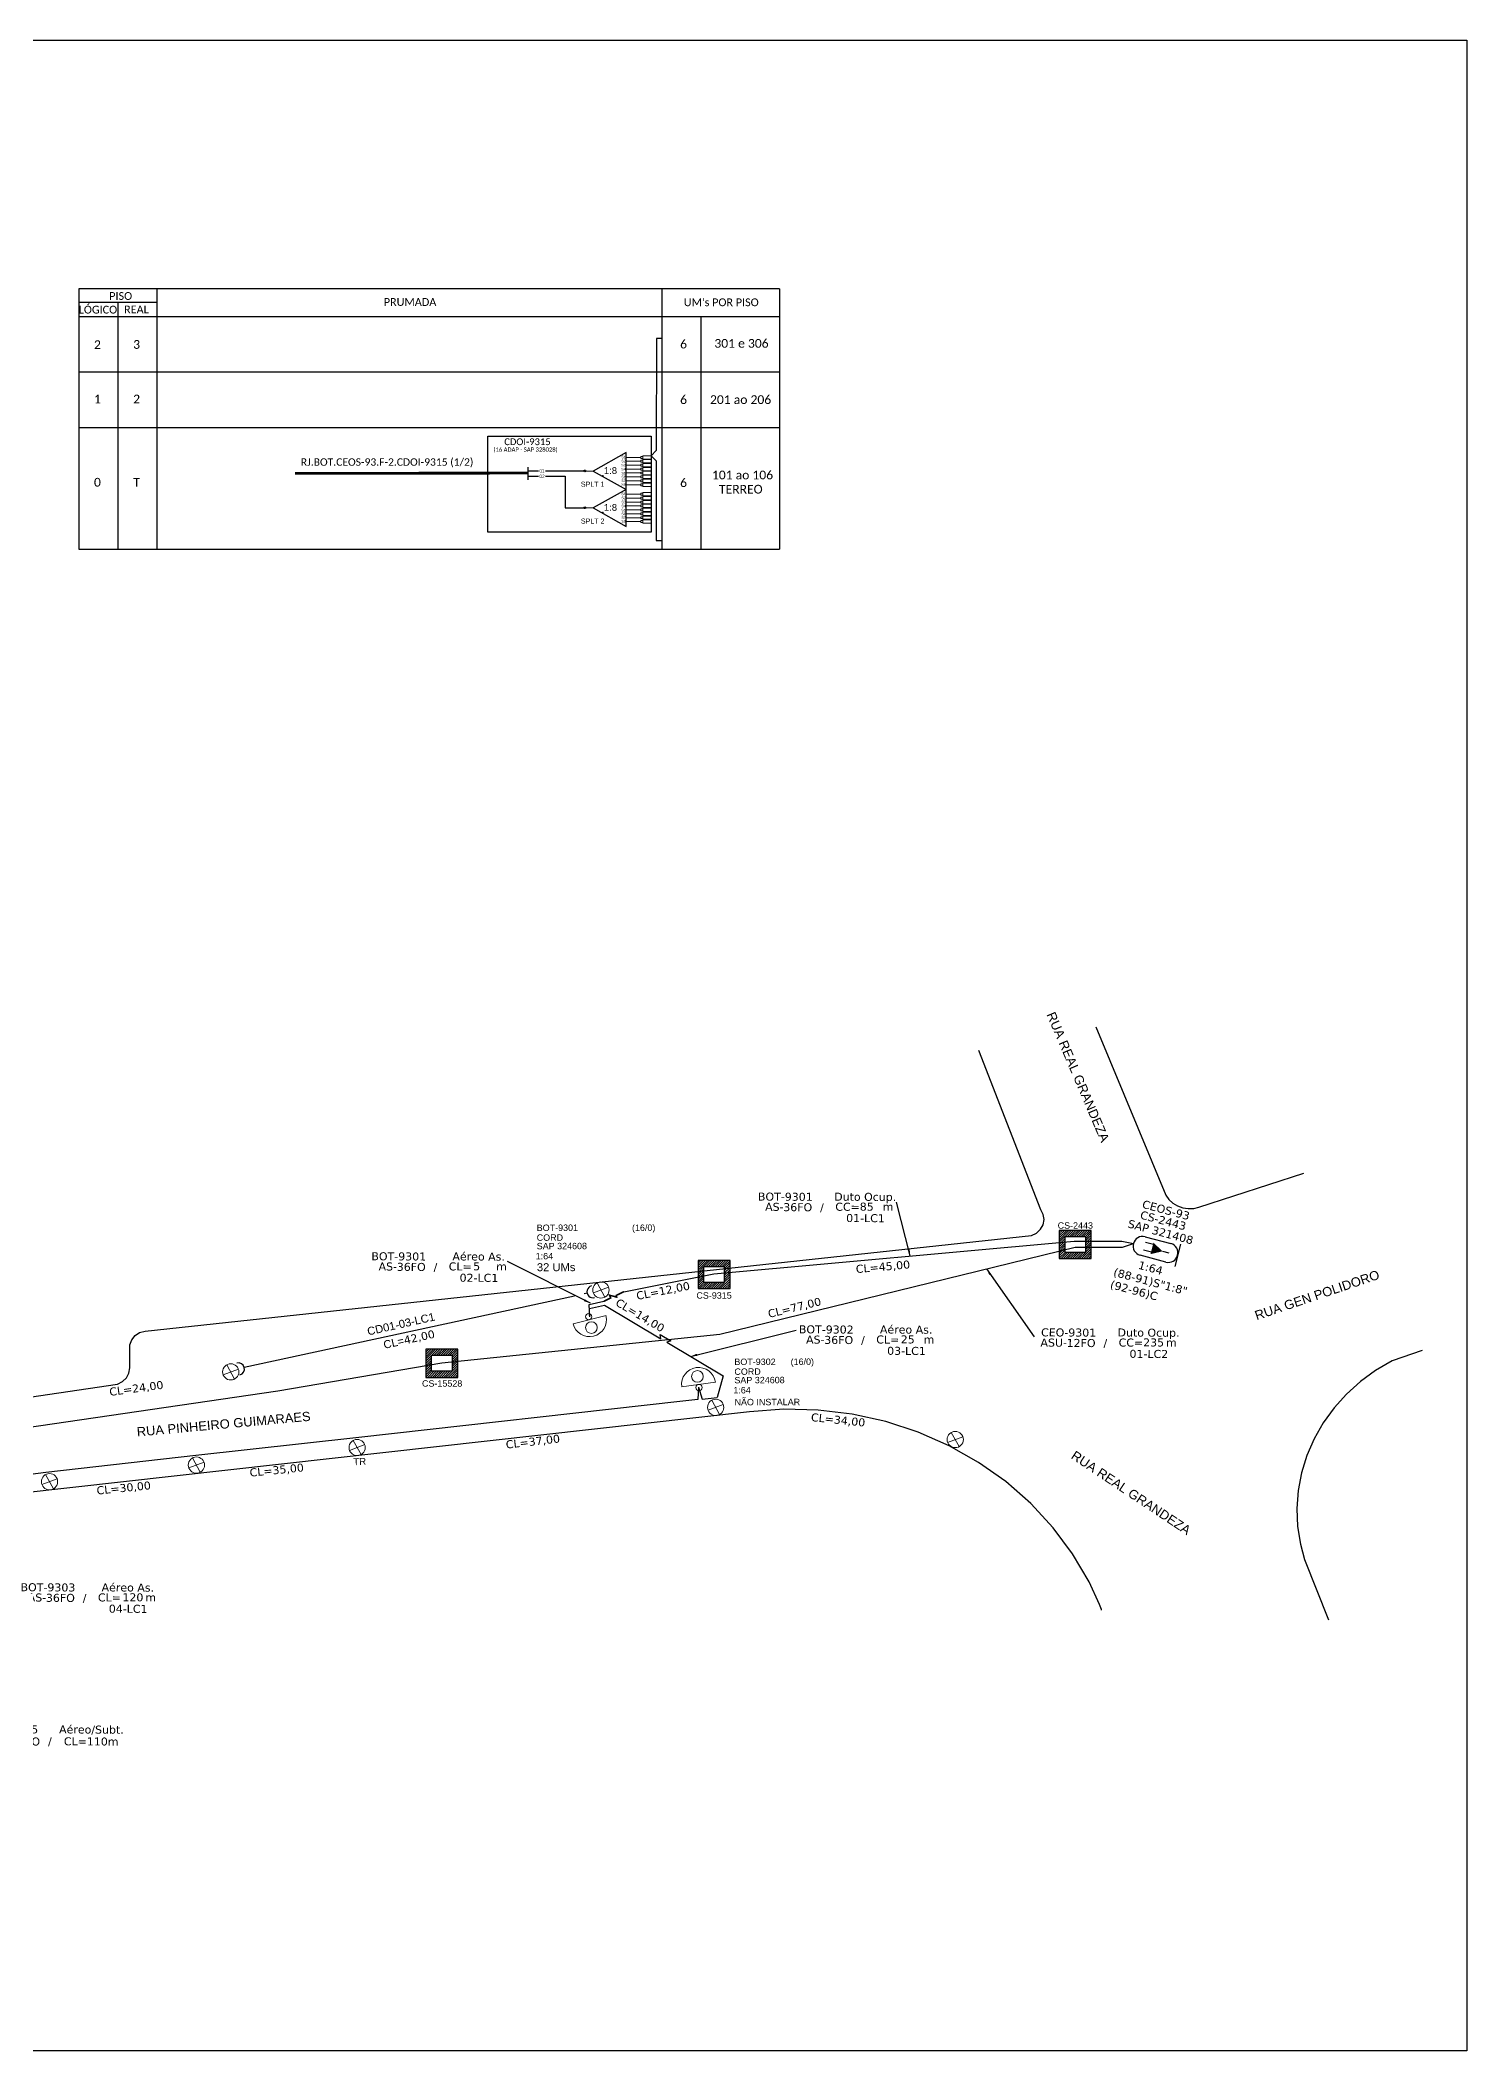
# Model space of a CAD drawing. Extents: x -4 to 837, y 1 to 595.
# Drawn here: x 416 to 837, y 1 to 595 of the extents above; entities that cross this region are included whole.
import ezdxf
from ezdxf.enums import TextEntityAlignment as Align

# ---------------------------------------------------------------- set-up
doc = ezdxf.new("R2010")
doc.units = 0
for name, color, linetype in [('10.1-Caixas Subterrâneas', 5, 'Continuous'), ('20.4-CEOS', 1, 'Continuous'), ('CAP a instalar', 1, 'Continuous'), ('celulas gpon', 7, 'Continuous'), ('label_cabos', 7, 'Continuous'), ('Legenda', 1, 'Continuous'), ('QUADRA', 7, 'Continuous'), ('Subida Lateral', 5, 'Continuous')]:
    doc.layers.add(name, color=color, linetype=linetype)
for name, color, linetype, lineweight in [('10.4-Postes', 1, 'Continuous', 0), ("20.0-LEGENDA DOS CDO'S", 1, 'Continuous', 0), ('20.2-CDO_POSTE', 1, 'Continuous', 5), ('20.6-CORDOALHA_SUPORTE', 7, 'Continuous', 25), ('CORDOALHA_SUPORTE', 7, 'Continuous', 25), ('Segmento Logradouro Texto', 251, 'Continuous', 0)]:
    doc.layers.add(name, color=color, linetype=linetype, lineweight=lineweight)
doc.layers.add('EXTRA', color=50, linetype='Continuous', plot=False)
doc.styles.add('ARIAL', font='arial.ttf')
doc.styles.add('DIGICADE', font='arial.ttf')
doc.styles.add('ROMANS', font='arial.ttf')
doc.styles.add('siredit', font='verdana.ttf')
doc.styles.add('WMF-Calibri0', font='calibri.ttf')
doc.linetypes.add('FENCELINE1', pattern='A,0.25,-0.1,[133,ltypeshp.shx,S=0.1,R=0,X=-0.1,Y=0],-0.1,1', length=1.45)
doc.dimstyles.new('CC', dxfattribs={"dimtxt": 0.8, "dimasz": 2, "dimexe": 0.18, "dimexo": 0.0625, "dimgap": 0.09, "dimtad": 0, "dimdec": 0, "dimrnd": 1, "dimzin": 0, "dimdsep": 46, "dimtxsty": 'siredit', "dimblk": 'NONE', "dimcen": 0, "dimse1": 1, "dimse2": 1, "dimsd1": 1, "dimsd2": 1, "dimclrt": 7, "dimadec": 0, "dimazin": 0, "dimtfac": 1, "dimtdec": 0, "dimtofl": 0, "dimtmove": 0, "dimatfit": 3, "dimfxl": 0, "dimtolj": 1, "dimtzin": 0, "dimarcsym": 0})

# ---------------------------------------------------------------- blocks, each defined once
blk = doc.blocks.new('SPLT_1-8_SC-APC')
at = {"color": 1}
blk.add_lwpolyline([(-7.37, -2.1), (-17.04, -7.55), (-7.37, -13), (-7.37, -2.1)], dxfattribs=at)
at = {"color": 3, "lineweight": 0}
for points in [[(-2.99, -3.51), (-7.37, -3.51)], [(-7.37, -4.66), (-2.99, -4.66)], [(-7.37, -5.82), (-2.99, -5.82)], [(-2.41, -3.02), (-2.41, -4)], [(-2.41, -3.02), (0, -3.02)], [(-2.41, -4), (0, -4)], [(-2.41, -4.17), (-2.41, -5.16)], [(-2.41, -4.17), (0, -4.17)], [(-2.41, -5.16), (0, -5.16)], [(-2.41, -5.32), (-2.41, -6.31)], [(-2.41, -5.32), (0, -5.32)], [(-7.37, -6.97), (-2.99, -6.97)], [(-7.37, -8.12), (-2.99, -8.12)], [(-7.37, -9.28), (-2.99, -9.28)], [(-7.37, -10.43), (-2.99, -10.43)], [(-7.37, -11.58), (-2.99, -11.58)], [(-2.41, -6.31), (0, -6.31)], [(-2.41, -6.48), (-2.41, -7.46)], [(-2.41, -6.48), (0, -6.48)], [(-2.41, -7.46), (0, -7.46)], [(-2.41, -7.63), (-2.41, -8.62)], [(-2.41, -7.63), (0, -7.63)], [(-2.41, -8.62), (0, -8.62)], [(-2.41, -8.78), (-2.41, -9.77)], [(-2.41, -8.78), (0, -8.78)], [(-2.41, -9.77), (0, -9.77)], [(-2.41, -9.94), (-2.41, -10.92)], [(-2.41, -9.94), (0, -9.94)], [(-2.41, -10.92), (0, -10.92)], [(-2.41, -11.09), (-2.41, -12.08)], [(-2.41, -11.09), (0, -11.09)], [(-2.41, -12.08), (0, -12.08)]]:
    blk.add_lwpolyline(points, dxfattribs=at)
for points in [[(-2.99, -3.22), (-2.41, -3.22), (-2.41, -3.8), (-2.99, -3.8)], [(-2.99, -4.38), (-2.41, -4.38), (-2.41, -4.95), (-2.99, -4.95)], [(-2.99, -5.53), (-2.41, -5.53), (-2.41, -6.1), (-2.99, -6.1)], [(-2.99, -6.68), (-2.41, -6.68), (-2.41, -7.26), (-2.99, -7.26)], [(-2.99, -7.84), (-2.41, -7.84), (-2.41, -8.41), (-2.99, -8.41)], [(-2.99, -8.99), (-2.41, -8.99), (-2.41, -9.56), (-2.99, -9.56)], [(-2.99, -10.14), (-2.41, -10.14), (-2.41, -10.72), (-2.99, -10.72)], [(-2.99, -11.3), (-2.41, -11.3), (-2.41, -11.87), (-2.99, -11.87)]]:
    blk.add_lwpolyline(points, close=True, dxfattribs=at)
at = {"color": 1, "lineweight": 0}
blk.add_lwpolyline([(-17.04, -7.55), (-19.26, -7.55)], dxfattribs=at)
at = {"color": 1, "style": 'ARIAL'}
for s, height, p in [('S1', 0.75, (-8.74, -3.78)), ('S2', 0.75, (-8.74, -4.97)), ('S3', 0.75, (-8.74, -6.18)), ('1:8', 2, (-13.91, -8.4)), ('S4', 0.75, (-8.74, -7.36)), ('S5', 0.75, (-8.74, -8.57)), ('S6', 0.75, (-8.74, -9.69)), ('S7', 0.75, (-8.74, -10.78)), ('S8', 0.75, (-8.74, -11.9))]:
    blk.add_text(s, height=height, dxfattribs=at).set_placement(p)
blk = doc.blocks.new('SPLITTER_')
blk.add_point((0, 0))
at = {"style": 'ARIAL', "flags": 4}
blk.add_attdef('SPLT', (0, -3.26), '', height=1.5, dxfattribs=at)
blk = doc.blocks.new('*X20')
at = {"color": 0, "linetype": 'Continuous'}
for p, q in [((-1.25, 0.34099), (-0.49099, 1.1)), ((-1.25, 0.517767), (-0.667767, 1.1)), ((-1.25, 0.694544), (-0.844544, 1.1)), ((-1.25, 0.87132), (-1.02132, 1.1)), ((-1.25, 1.048097), (-1.198097, 1.1)), ((-1.25, 0.164214), (-0.8035, 0.610714)), ((-1.25, -0.012563), (-0.8035, 0.433937)), ((-1.25, -0.18934), (-0.8035, 0.25716)), ((-1.25, -0.366117), (-0.8035, 0.080383)), ((-0.789214, 0.625), (-0.314214, 1.1)), ((-0.612437, 0.625), (-0.137437, 1.1)), ((-0.43566, 0.625), (0.03934, 1.1)), ((-0.258883, 0.625), (0.216117, 1.1)), ((-0.082107, 0.625), (0.392893, 1.1)), ((0.09467, 0.625), (0.56967, 1.1)), ((0.271447, 0.625), (0.746447, 1.1)), ((0.448223, 0.625), (0.923223, 1.1)), ((0.625, 0.625), (1.1, 1.1)), ((0.801777, 0.625), (1.25, 1.073223)), ((0.8035, 0.449947), (1.25, 0.896447)), ((0.8035, 0.27317), (1.25, 0.71967)), ((0.8035, 0.096393), (1.25, 0.542893)), ((0.8035, -0.080383), (1.25, 0.366117)), ((0.8035, -0.25716), (1.25, 0.18934)), ((0.8035, -0.433937), (1.25, 0.012563)), ((-1.25, -0.542893), (-0.8035, -0.096393)), ((-1.25, -0.71967), (-0.8035, -0.27317)), ((-1.25, -0.896447), (-0.8035, -0.449947)), ((-1.25, -1.073223), (-0.801777, -0.625)), ((-1.1, -1.1), (-0.625, -0.625)), ((-0.923223, -1.1), (-0.448223, -0.625)), ((-0.746447, -1.1), (-0.271447, -0.625)), ((-0.56967, -1.1), (-0.09467, -0.625)), ((-0.392893, -1.1), (0.082107, -0.625)), ((-0.216117, -1.1), (0.258883, -0.625)), ((-0.03934, -1.1), (0.43566, -0.625)), ((0.137437, -1.1), (0.612437, -0.625)), ((0.314214, -1.1), (0.789214, -0.625)), ((0.49099, -1.1), (1.25, -0.34099)), ((0.667767, -1.1), (1.25, -0.517767)), ((0.8035, -0.610714), (1.25, -0.164214)), ((0.844544, -1.1), (1.25, -0.694544)), ((1.02132, -1.1), (1.25, -0.87132)), ((1.198097, -1.1), (1.25, -1.048097))]:
    blk.add_line(p, q, dxfattribs=at)
blk = doc.blocks.new('MANHOLE_MQ')
at = {"color": 0, "linetype": 'Continuous'}
for p, q in [((0.00000623, 0.00000569), (-0.00000627, 0.00000569)), ((-0.00000627, 0.00000569), (-0.00000627, -0.00000531)), ((-0.00000404, 0.00000331), (0.00000399, 0.00000331)), ((-0.00000404, -0.00000294), (-0.00000404, 0.00000331)), ((0.00000399, 0.00000331), (0.00000399, -0.00000294)), ((0.00000623, -0.00000531), (0.00000623, 0.00000569)), ((-0.00000627, -0.00000531), (0.00000623, -0.00000531)), ((0.00000399, -0.00000294), (-0.00000404, -0.00000294)), ((0.00000399, -0.00000294), (0.00000399, -0.00000294))]:
    blk.add_line(p, q, dxfattribs=at)
at = {"color": 0, "linetype": 'Continuous', "xscale": 5e-06, "yscale": 5e-06, "zscale": 1e-05}
blk.add_blockref('*X20', (-0.00000002, 0.00000019), dxfattribs=at)
blk = doc.blocks.new('CDOE_CT_POST_DESENHO')
at = {"color": 0}
blk.add_line((2.14, 0.39), (-2.11, 0.39), dxfattribs=at)
for centre, radius in [((0.01, 1.4), 0.733), ((0.01, 0), 0.393)]:
    blk.add_circle(centre, radius, dxfattribs=at)
blk.add_arc((0.01, 0.39), 2.12, 0, 180, dxfattribs=at)
blk = doc.blocks.new('Inst CDOE-16 CAIXA DIST OPT CDOE 48F_16D C_SPL_2_1_8')
at = {"layer": "20.0-LEGENDA DOS CDO'S", "color": 0, "style": 'ARIAL'}
for tag, p, height in [('FID', (0.12, 5.25), 0.8), ('SAP', (0.12, 2.96), 0.8), ('CORDOALHA', (0.12, 4.02), 0.8), ('1:XX', (-0.01, 1.7), 0.8), ('UMS', (0.14, 0.22), 1)]:
    blk.add_attdef(tag, p, '', height=height, rotation=0.118, dxfattribs=at)
at = {"layer": "20.0-LEGENDA DOS CDO'S", "color": 0}
for tag, p, style, flags in [('ID_ATIVIDADE', (0.12, 6.47), 'ARIAL', 3), ('FATOR', (7.92, 6.47), 'ARIAL', 1), ('QTDE', (0.1, -1.17), 'DIGICADE', 3)]:
    blk.add_attdef(tag, p, '', height=0.8, rotation=0.118, dxfattribs=dict(at, style=style, flags=flags))
at = {"layer": "20.0-LEGENDA DOS CDO'S", "color": 0, "style": 'ARIAL'}
blk.add_attdef('FIBRAS_UTILIZADAS', text='', height=0.8, rotation=0.118, dxfattribs=at).set_placement((13.48, 5.26), align=Align.CENTER)
blk = doc.blocks.new('CDOE_CT_POSTE')
at = {"layer": "20.0-LEGENDA DOS CDO'S", "color": 0, "style": 'ARIAL'}
for tag, p in [('CDO_N', (0.12, 5.25)), ('CORDOALHA', (0.12, 4.02)), ('SAP', (0.12, 2.96)), ('1:XX', (0.14, 1.23)), ('UMS', (0.14, 0.22))]:
    blk.add_attdef(tag, p, '', height=0.68, rotation=0.118, dxfattribs=at)
blk.add_attdef('FIBRAS_UTILIZADAS', text='', height=0.68, rotation=0.118, dxfattribs=at).set_placement((7.83, 5.26), align=Align.CENTER)
blk = doc.blocks.new('Inst CB AS CFOA-SM-AS-80-TS-36')
at = {"layer": 'label_cabos', "color": 0, "style": 'siredit'}
for tag, flags, p in [('ID_ATIVIDADE', 3, (1.31, 2.67)), ('FATOR', 1, (11.56, 2.55))]:
    blk.add_attdef(tag, text='', height=1, rotation=359.69, dxfattribs=dict(at, flags=flags)).set_placement(p, align=Align.MIDDLE_CENTER)
for tag, p in [('TIPO_CABO', (1.76, 0)), ('DESTINO_CABO', (3.13, 1.26)), ('CABO', (4.69, -0.05)), ('/', (7.71, -0.05)), ('LANCE', (10.81, 0)), ('TIPO_CABO', (13.11, 1.24)), ('UND', (15.96, 0)), ('FID', (13.15, -1.41))]:
    blk.add_attdef(tag, text='', height=1, rotation=359.69, dxfattribs=at).set_placement(p, align=Align.MIDDLE_CENTER)
blk.add_attdef('QTDE', (12.43, -0.47), '', height=1, rotation=359.69, dxfattribs=at)
blk = doc.blocks.new('Inst CB DT OCUP CFOA-SM-AS-80-TS-36')
at = {"layer": 'label_cabos', "color": 0, "style": 'siredit'}
for tag, flags, p in [('ID_ATIVIDADE', 3, (1.31, 2.67)), ('FATOR', 1, (11.56, 2.55))]:
    blk.add_attdef(tag, text='', height=1, rotation=359.69, dxfattribs=dict(at, flags=flags)).set_placement(p, align=Align.MIDDLE_CENTER)
for tag, p in [('TIPO_CABO', (1.76, 0)), ('DESTINO_CABO', (3.13, 1.26)), ('CABO', (4.69, -0.05)), ('/', (7.71, -0.05)), ('LANCE', (10.91, 0)), ('TIPO_CABO', (13.11, 1.24)), ('UND', (15.96, 0)), ('FID', (13.15, -1.41))]:
    blk.add_attdef(tag, text='', height=1, rotation=359.69, dxfattribs=at).set_placement(p, align=Align.MIDDLE_CENTER)
blk.add_attdef('QTDE', (12.43, -0.47), '', height=1, rotation=359.69, dxfattribs=at)
blk = doc.blocks.new('_None')
blk = doc.blocks.new('Inst CB DT OCUP CFOA-SM-ASU-120-S-12')
at = {"layer": 'label_cabos', "color": 0, "style": 'siredit'}
for tag, flags, p in [('ID_ATIVIDADE', 3, (1.31, 2.67)), ('FATOR', 1, (11.56, 2.55))]:
    blk.add_attdef(tag, text='', height=1, rotation=359.69, dxfattribs=dict(at, flags=flags)).set_placement(p, align=Align.MIDDLE_CENTER)
for tag, p in [('TIPO_CABO', (1.26, 0)), ('DESTINO_CABO', (3.13, 1.26)), ('CABO', (4.69, -0.05)), ('/', (7.71, -0.05)), ('LANCE', (10.91, 0)), ('TIPO_CABO', (13.11, 1.24)), ('UND', (15.96, 0)), ('FID', (13.15, -1.41))]:
    blk.add_attdef(tag, text='', height=1, rotation=359.69, dxfattribs=at).set_placement(p, align=Align.MIDDLE_CENTER)
blk.add_attdef('QTDE', (12.43, -0.47), '', height=1, rotation=359.69, dxfattribs=at)
blk = doc.blocks.new('Inst CORD ALUMINIO 4.8 MM 3F(sem recursos)')
at = {"layer": '20.6-CORDOALHA_SUPORTE', "color": 0, "lineweight": 0, "style": 'ROMANS'}
blk.add_attdef('LANCE', text='', height=1, dxfattribs=at).set_placement((-0.54, -2.21), align=Align.RIGHT)
at = {"layer": '20.6-CORDOALHA_SUPORTE', "color": 0, "style": 'siredit'}
blk.add_attdef('QTDE', (-0.54, -2.21), '', height=1, rotation=359.69, dxfattribs=at)
at = {"layer": '20.6-CORDOALHA_SUPORTE', "color": 0, "lineweight": 0, "style": 'ROMANS'}
for tag, p, flags in [('FATOR', (-5.2, -4.44), 3), ('ID_ATIVIDADE', (-5.2, -6.67), 3), ('FID', (-5.2, -8.9), 1)]:
    blk.add_attdef(tag, p, '', height=1, dxfattribs=dict(at, flags=flags))
blk = doc.blocks.new('*U47')
at = {"layer": '20.4-CEOS', "color": 7, "style": 'siredit'}
for tag, p in [('FIBRAS_SPLITTER', (0, 0)), ('FIBRAS_TOP_C', (0, -4.13)), ('RESERVA_FINAIS', (0, -5.46))]:
    blk.add_attdef(tag, p, '', height=1.01, dxfattribs=at)
for tag, p, flags in [('ID_ATIVIDADE', (0, -6.77), 3), ('FATOR', (0, -8.09), 1), ('QTDE', (0, -9.4), 1), ('FID', (0, -10.71), 1)]:
    blk.add_attdef(tag, p, '', height=1.01, dxfattribs=dict(at, flags=flags))
blk = doc.blocks.new('LEGENDA DOS CABOS')
at = {"layer": 'EXTRA', "color": 0, "style": 'siredit'}
for tag, p in [('ID', (4.6, 0.97)), ('XX', (9.03, 0.97))]:
    blk.add_attdef(tag, text='', height=0.48, rotation=359.69, dxfattribs=at).set_placement(p, align=Align.MIDDLE_CENTER)
at = {"layer": 'Legenda', "color": 0, "style": 'siredit'}
for tag, p in [('TIPO_CABO', (1.31, 0)), ('CABO', (4.69, -0.05)), ('/', (6.81, -0.05)), ('METROS', (10.03, -0.05))]:
    blk.add_attdef(tag, text='', height=0.8, rotation=359.69, dxfattribs=at).set_placement(p, align=Align.MIDDLE_CENTER)

msp = doc.modelspace()

# ---------------------------------------------------------------- hatches: boundary and pattern name
h = msp.add_hatch(color=3)
h.dxf.hatch_style = 1
edge = h.paths.add_edge_path()
edge.add_arc((576.75, 468.02), 0.256, 0, 360)
h = msp.add_hatch(color=3)
h.dxf.hatch_style = 1
edge = h.paths.add_edge_path()
edge.add_arc((576.75, 457.12), 0.256, 0, 360)

# ---------------------------------------------------------------- linework, layer by layer
at = {"color": 1}
msp.add_line((559.91, 469.13), (559.91, 465.37), dxfattribs=at)
at = {"color": 7}
msp.add_lwpolyline([(-3.83, 595.26), (837.17, 595.26), (837.17, 1.26), (-3.83, 1.26)], close=True, dxfattribs=at)
at = {"color": 0}
for points in [[(634.21, 521.84), (427.24, 521.84)], [(450.38, 517.73), (427.24, 517.73)]]:
    msp.add_lwpolyline(points, dxfattribs=at)
for points in [[(427.24, 521.84), (427.24, 444.93)], [(438.81, 517.73), (438.81, 444.93)], [(450.38, 444.93), (450.38, 521.84)], [(599.49, 521.84), (599.49, 444.93)], [(634.21, 521.84), (634.21, 444.93)], [(427.24, 513.62), (634.21, 513.62)], [(611.06, 444.93), (611.06, 513.62)], [(427.24, 497.25), (634.21, 497.25)], [(427.24, 480.88), (634.21, 480.88)], [(427.24, 444.93), (634.21, 444.93)]]:
    msp.add_lwpolyline(points)
at = {"color": 3}
for points in [[(599.49, 507.18), (597.84, 507.18), (597.83, 474.01), (596.26, 472.51), (597.83, 471), (597.83, 463.12), (597.83, 449.61), (597.83, 447.45), (599.48, 447.45)], [(559.91, 468.02), (563.07, 468.02)], [(565.14, 468.02), (576.75, 468.02)]]:
    msp.add_lwpolyline(points, dxfattribs=at)
at = {"color": 1}
msp.add_lwpolyline([(548.05, 478.23), (596.26, 478.23), (596.26, 449.87), (548.05, 449.87)], close=True, dxfattribs=at)
msp.add_lwpolyline([(491.14, 467.32, 0.8, 0.8, 0), (559.91, 467.36, 0.8, 0.8, 0)], format="xyseb", dxfattribs=at)
at = {"color": 2}
for points in [[(559.91, 466.42), (563.07, 466.42)], [(565.14, 466.42), (570.94, 466.42), (570.94, 457.12), (576.75, 457.12)]]:
    msp.add_lwpolyline(points, dxfattribs=at)
at = {"color": 3}
for centre in [(576.75, 468.02), (576.75, 457.12)]:
    msp.add_circle(centre, 0.256, dxfattribs=at)
at = {"layer": '10.4-Postes', "color": 10}
for points in [[(583.73, 226.87), (579.24, 225.19)], [(580.34, 228.14), (582.63, 223.92)], [(474.4, 202.68), (469.91, 201)], [(471.01, 203.95), (473.3, 199.73)], [(617.61, 192.17), (613.11, 190.5)], [(614.21, 193.45), (616.5, 189.23)], [(511.73, 180.33), (507.23, 178.65)], [(508.33, 181.6), (510.62, 177.38)], [(688.35, 182.68), (683.85, 181.01)], [(684.95, 183.95), (687.25, 179.74)], [(464.27, 175.14), (459.77, 173.46)], [(460.87, 176.41), (463.16, 172.19)], [(420.87, 170.22), (416.38, 168.55)], [(417.48, 171.49), (419.77, 167.28)]]:
    msp.add_lwpolyline(points, dxfattribs=at)
for centre in [(581.48, 226.03), (472.16, 201.84), (615.36, 191.34), (686.1, 181.85), (509.48, 179.49), (462.02, 174.3), (418.63, 169.38)]:
    msp.add_circle(centre, 2.4, dxfattribs=at)
at = {"layer": '20.4-CEOS', "color": 7}
for p, q in [((742.15, 241.76), (749.79, 239.73)), ((748.34, 234.28), (740.7, 236.32))]:
    msp.add_line(p, q, dxfattribs=at)
for points in [[(744.05, 237.18), (741.73, 237.8)], [(744.66, 239.45), (742.34, 240.07)], [(752.66, 239.56), (750.91, 232.99)], [(747.35, 237.46), (749.19, 236.97)]]:
    msp.add_lwpolyline(points, dxfattribs=at)
msp.add_lwpolyline([(747.35, 237.46, 0, 3.48, 0), (744.2, 238.3, 3.48, 3.48, 0)], format="xyseb", dxfattribs=at)
for centre, start, end in [((741.43, 239.04), 75.05709, 255.05709), ((749.06, 237), 255.05709, 75.05709)]:
    msp.add_arc(centre, 2.82, start, end, dxfattribs=at)
at = {"layer": 'CAP a instalar', "color": 7, "ltscale": 5}
for p, q in [((614.85, 230.76), (721.25, 240.42)), ((616.56, 213), (721.54, 238.69)), ((721.25, 240.42), (735.3, 240.44)), ((721.54, 238.69), (735.46, 238.69)), ((735.3, 240.44), (738.7, 239.77)), ((735.46, 238.69), (738.7, 239.77)), ((588.25, 225.53), (614.85, 230.76)), ((534.5, 204.51), (616.56, 213)), ((486.09, 196.26), (534.5, 204.51)), ((398.72, 183.49), (486.09, 196.26))]:
    msp.add_line(p, q, dxfattribs=at)
at = {"layer": 'CAP a instalar', "color": 7, "linetype": 'FENCELINE1', "ltscale": 5}
for p, q in [((578.02, 221.73), (582.32, 222.68)), ((578.16, 218.08), (578.02, 221.73)), ((578.06, 220.55), (582.57, 221.55)), ((578.07, 218.48), (578.06, 220.55)), ((582.57, 221.55), (599.15, 211.64)), ((599.15, 211.64), (598.98, 212.85)), ((598.98, 212.85), (602.09, 210.98)), ((602.09, 210.98), (600.94, 210.57)), ((600.94, 210.57), (617.56, 200.63)), ((610.33, 197.31), (610.08, 193.67)), ((610.33, 197.31), (611.37, 193.81)), ((617.56, 200.63), (615.75, 194.3)), ((605.7, 193.18), (509.1, 182.37)), ((610.08, 193.67), (605.7, 193.18)), ((611.37, 193.81), (615.75, 194.3)), ((509.1, 182.37), (461.82, 177.08)), ((461.82, 177.08), (417.58, 172.13)), ((417.58, 172.13), (393.49, 168.99))]:
    msp.add_line(p, q, dxfattribs=at)
at = {"layer": 'CORDOALHA_SUPORTE'}
for p, q in [((573.67, 224.24), (476.14, 203.15)), ((577.4, 225.05), (576.55, 224.86))]:
    msp.add_line(p, q, dxfattribs=at)
for centre, start, end in [((579.14, 225.52), 105.23852, 285.23852), ((474.4, 202.68), 285.23852, 105.23852)]:
    msp.add_arc(centre, 1.8, start, end, dxfattribs=at)
at = {"layer": 'QUADRA'}
for points in [[(727.67, 303.79), (748.25, 254.09), (749.15, 252.79), (750.34, 251.69), (751.73, 250.85), (753.28, 250.3), (754.94, 250.07), (756.61, 250.14), (758, 250.45), (789.09, 260.5)], [(727.67, 303.79), (748.25, 254.09), (749.15, 252.79), (750.34, 251.69), (751.73, 250.85), (753.28, 250.3), (754.94, 250.07), (756.61, 250.14), (758, 250.45), (789.09, 260.5)], [(395.26, 191.84), (438.68, 198.25), (440.16, 198.96), (441.32, 200.06), (442.07, 201.45), (442.32, 202.98), (442.36, 209.86), (442.9, 211.32), (443.89, 212.56), (445.24, 213.44), (446.83, 213.91), (708.58, 242.17), (710.09, 242.85), (711.27, 243.95), (712.05, 245.31), (712.33, 246.82), (712.09, 248.35), (711.35, 249.74), (693.12, 296.74)], [(824.02, 208.17), (815.11, 205.06), (810.25, 202.24), (805.74, 198.96), (801.63, 195.26), (797.96, 191.18), (794.74, 186.78), (792.06, 182.06), (789.94, 177.15), (788.36, 172.03), (787.39, 166.79), (786.98, 161.51), (787.21, 156.18), (788.03, 150.94), (789.2, 146.44), (796.37, 128.53)], [(824.02, 208.17), (815.11, 205.06), (810.25, 202.24), (805.74, 198.96), (801.63, 195.26), (797.96, 191.18), (794.74, 186.78), (792.06, 182.06), (789.94, 177.15), (788.36, 172.03), (787.39, 166.79), (786.98, 161.51), (787.21, 156.18), (788.03, 150.94), (789.2, 146.44), (796.37, 128.53)], [(729.27, 131.43), (729.25, 131.67), (728.75, 133.12), (725.65, 139.79), (720.77, 148.05), (715.02, 155.8), (708.41, 162.93), (701.02, 169.4), (692.96, 175.1), (684.29, 180.01), (675.13, 184.03), (665.56, 187.15), (655.67, 189.33), (645.59, 190.54), (635.44, 190.77), (625.33, 190.02), (409.63, 165.94)], [(729.27, 131.43), (729.25, 131.67), (728.75, 133.12), (725.65, 139.79), (720.77, 148.05), (715.02, 155.8), (708.41, 162.93), (701.02, 169.4), (692.96, 175.1), (684.29, 180.01), (675.13, 184.03), (665.56, 187.15), (655.67, 189.33), (645.59, 190.54), (635.44, 190.77), (625.33, 190.02), (409.63, 165.94)]]:
    msp.add_lwpolyline(points, dxfattribs=at)
at = {"layer": 'Subida Lateral', "color": 5, "const_width": 0.473}
msp.add_lwpolyline([(582.32, 222.68), (584.35, 223.66), (584.03, 224.47), (586.11, 223.94), (586, 224.44), (588.25, 225.53)], dxfattribs=at)

# ---------------------------------------------------------------- block references
at = {"color": 3}
for p in [(596.26, 475.52), (596.26, 464.63)]:
    msp.add_blockref('SPLT_1-8_SC-APC', p, dxfattribs=at)
ref = msp.add_blockref('SPLITTER_', (582.07, 466.6), dxfattribs=dict(xscale=-1))
ref.add_attrib('SPLT', 'SPLT 1', (575.54, 463.34), dxfattribs={"height": 1.5, "style": 'ARIAL'})
ref = msp.add_blockref('SPLITTER_', (582.07, 455.7), dxfattribs=dict(xscale=-1))
ref.add_attrib('SPLT', 'SPLT 2', (575.54, 452.44), dxfattribs={"height": 1.5, "style": 'ARIAL'})
at = {"color": 0, "lineweight": 0}
ref = msp.add_blockref('Inst CORD ALUMINIO 4.8 MM 3F(sem recursos)', (523.63, 215.36), dxfattribs=dict(at, xscale=2.364379774323579, yscale=2.364379774323579, zscale=2.364379774323579, rotation=12.69958448959674))
ref.add_attrib('FID', 'CD01-03-LC1', (512.75, 212.58), dxfattribs={"color": 0, "lineweight": 0, "height": 2.3644, "rotation": 12.69958, "style": 'ROMANS'})
ref.add_attrib('QTDE', '42,00', (523.54, 209.97), dxfattribs={"layer": 'label_cabos', "color": 0, "height": 2.364, "rotation": 12.38959, "style": 'siredit'})
ref.add_attrib('LANCE', 'CL=', dxfattribs={"color": 0, "lineweight": 0, "height": 2.364, "rotation": 12.69958, "style": 'ROMANS'}).set_placement((523.54, 209.97), align=Align.RIGHT)
at = {"layer": '10.1-Caixas Subterrâneas', "color": 30, "xscale": 756099.2254937056, "yscale": 756099.2254937056, "zscale": 756099.2254937056, "rotation": 180.0000000000625}
for p in [(721.54, 239.63), (614.85, 230.76), (534.5, 204.51)]:
    msp.add_blockref('MANHOLE_MQ', p, dxfattribs=at)
at = {"layer": "20.0-LEGENDA DOS CDO'S", "color": 7, "lineweight": 0, "xscale": 2.364379774323579, "yscale": 2.364379774323579, "zscale": 2.364379774323579}
msp.add_blockref('Inst CDOE-16 CAIXA DIST OPT CDOE 48F_16D C_SPL_2_1_8', (562.23, 231.05), dxfattribs=at).add_auto_attribs({'FID': 'BOT-9301', 'CORDOALHA': 'CORD', 'SAP': 'SAP 324608', '1:XX': '1:64', 'UMS': '32 UMs', 'FIBRAS_UTILIZADAS': '(16/0)'})
at = {"layer": "20.0-LEGENDA DOS CDO'S", "color": 252}
ref = msp.add_blockref('CDOE_CT_POSTE', (620.6, 191.45), dxfattribs=dict(at, xscale=2.364379774323579, yscale=2.364379774323579, zscale=2.364379774323579))
ref.add_attrib('CDO_N', 'BOT-9302', (620.88, 203.85), dxfattribs={"color": 0, "height": 1.892, "rotation": 0.11799, "style": 'ARIAL'})
ref.add_attrib('CORDOALHA', 'CORD', (620.89, 200.96), dxfattribs={"color": 0, "height": 1.892, "rotation": 0.11799, "style": 'ARIAL'})
ref.add_attrib('SAP', 'SAP 324608', (620.89, 198.45), dxfattribs={"color": 0, "height": 1.892, "rotation": 0.11799, "style": 'ARIAL'})
ref.add_attrib('1:XX', '1:64', (620.57, 195.46), dxfattribs={"color": 0, "height": 1.892, "rotation": 0.11799, "style": 'ARIAL'})
ref.add_attrib('UMS', 'NÃO INSTALAR', (620.93, 191.96), dxfattribs={"color": 0, "height": 1.8915, "rotation": 0.11799, "style": 'ARIAL'})
ref.add_attrib('FIBRAS_UTILIZADAS', '     (16/0)', dxfattribs={"color": 0, "height": 1.8915, "rotation": 0.11799, "style": 'ARIAL'}).set_placement((639.11, 203.89), align=Align.CENTER)
at = {"layer": '20.2-CDO_POSTE', "color": 7, "xscale": -2.36437977432358, "yscale": 2.364379774323579, "zscale": 2.364379774323579, "rotation": 193.8559380847201}
msp.add_blockref('CDOE_CT_POST_DESENHO', (577.85, 218.14), dxfattribs=at)
at = {"layer": '20.2-CDO_POSTE', "color": 8, "xscale": -2.364379774323579, "yscale": 2.364379774323579, "zscale": 2.364379774323579, "rotation": 7.762255245990436}
msp.add_blockref('CDOE_CT_POST_DESENHO', (610.44, 197.22), dxfattribs=at)
at = {"layer": '20.4-CEOS', "color": 0, "lineweight": 0}
ref = msp.add_blockref('*U47', (732.62, 230.26), dxfattribs=dict(at, xscale=2.364379774323578, yscale=2.364379774323578, zscale=2.364379774323578, rotation=345.0570891886367))
ref.add_attrib('FIBRAS_SPLITTER', '(88-91)S"1:8"', (732.62, 230.26), dxfattribs={"color": 7, "height": 2.3873, "rotation": 345.05709, "style": 'siredit'})
ref.add_attrib('FIBRAS_TOP_C', '(92-96)C', (731.65, 226.61), dxfattribs={"color": 7, "height": 2.387, "rotation": 345.05709, "style": 'siredit'})
at = {"layer": 'label_cabos', "color": 0, "lineweight": 0}
ref = msp.add_blockref('Inst CB DT OCUP CFOA-SM-AS-80-TS-36', (628.51, 250.6), dxfattribs=dict(at, xscale=2.364379774323579, yscale=2.364379774323579, zscale=2.364379774323579))
ref.add_attrib('DESTINO_CABO', 'BOT-9301', dxfattribs={"color": 0, "height": 2.364, "rotation": 359.69001, "style": 'siredit'}).set_placement((635.92, 253.59), align=Align.MIDDLE_CENTER)
ref.add_attrib('CABO', '36FO', dxfattribs={"color": 0, "height": 2.364, "rotation": 359.69001, "style": 'siredit'}).set_placement((639.59, 250.48), align=Align.MIDDLE_CENTER)
ref.add_attrib('TIPO_CABO', 'Duto Ocup.', dxfattribs={"color": 0, "height": 2.364, "rotation": 359.69001, "style": 'siredit'}).set_placement((659.51, 253.55), align=Align.MIDDLE_CENTER)
ref.add_attrib('/', '/', dxfattribs={"color": 0, "height": 2.36, "rotation": 359.69001, "style": 'siredit'}).set_placement((646.75, 250.48), align=Align.MIDDLE_CENTER)
ref.add_attrib('TIPO_CABO', 'AS-', dxfattribs={"color": 0, "height": 2.364, "rotation": 359.69001, "style": 'siredit'}).set_placement((632.68, 250.59), align=Align.MIDDLE_CENTER)
ref.add_attrib('FID', '01-LC1', dxfattribs={"color": 0, "height": 2.364, "rotation": 359.69001, "style": 'siredit'}).set_placement((659.6, 247.26), align=Align.MIDDLE_CENTER)
ref.add_attrib('LANCE', 'CC=', dxfattribs={"color": 0, "height": 2.364, "rotation": 359.69001, "style": 'siredit'}).set_placement((654.31, 250.61), align=Align.MIDDLE_CENTER)
ref.add_attrib('QTDE', '85', (657.9, 249.48), dxfattribs={"color": 0, "height": 2.364, "rotation": 359.69001, "style": 'siredit'})
ref.add_attrib('UND', 'm', dxfattribs={"color": 0, "height": 2.36, "rotation": 359.69001, "style": 'siredit'}).set_placement((666.26, 250.61), align=Align.MIDDLE_CENTER)
ref = msp.add_blockref('Inst CB AS CFOA-SM-AS-80-TS-36', (514.37, 232.98), dxfattribs=dict(at, xscale=2.364379774323579, yscale=2.364379774323579, zscale=2.364379774323579))
ref.add_attrib('DESTINO_CABO', 'BOT-9301', dxfattribs={"color": 0, "height": 2.364, "rotation": 359.69001, "style": 'siredit'}).set_placement((521.77, 235.96), align=Align.MIDDLE_CENTER)
ref.add_attrib('TIPO_CABO', 'Aéreo As.', dxfattribs={"color": 0, "height": 2.364, "rotation": 359.69001, "style": 'siredit'}).set_placement((545.36, 235.92), align=Align.MIDDLE_CENTER)
ref.add_attrib('CABO', '36FO', dxfattribs={"color": 0, "height": 2.364, "rotation": 359.69001, "style": 'siredit'}).set_placement((525.45, 232.85), align=Align.MIDDLE_CENTER)
ref.add_attrib('/', '/', dxfattribs={"color": 0, "height": 2.36, "rotation": 359.69001, "style": 'siredit'}).set_placement((532.61, 232.85), align=Align.MIDDLE_CENTER)
ref.add_attrib('TIPO_CABO', 'AS-', dxfattribs={"color": 0, "height": 2.364, "rotation": 359.69001, "style": 'siredit'}).set_placement((518.53, 232.97), align=Align.MIDDLE_CENTER)
ref.add_attrib('FID', '02-LC1', dxfattribs={"color": 0, "height": 2.364, "rotation": 359.69001, "style": 'siredit'}).set_placement((545.45, 229.63), align=Align.MIDDLE_CENTER)
ref.add_attrib('LANCE', 'CL=', dxfattribs={"color": 0, "height": 2.364, "rotation": 359.69001, "style": 'siredit'}).set_placement((539.92, 232.98), align=Align.MIDDLE_CENTER)
ref.add_attrib('QTDE', '5', (543.75, 231.85), dxfattribs={"color": 0, "height": 2.36, "rotation": 359.69001, "style": 'siredit'})
ref.add_attrib('UND', 'm', dxfattribs={"color": 0, "height": 2.36, "rotation": 359.69001, "style": 'siredit'}).set_placement((552.11, 232.98), align=Align.MIDDLE_CENTER)
ref = msp.add_blockref('Inst CB AS CFOA-SM-AS-80-TS-36', (640.61, 211.38), dxfattribs=dict(at, xscale=2.364379774323579, yscale=2.364379774323579, zscale=2.364379774323579))
ref.add_attrib('DESTINO_CABO', 'BOT-9302', dxfattribs={"color": 0, "height": 2.364, "rotation": 359.69001, "style": 'siredit'}).set_placement((648.02, 214.37), align=Align.MIDDLE_CENTER)
ref.add_attrib('TIPO_CABO', 'Aéreo As.', dxfattribs={"color": 0, "height": 2.364, "rotation": 359.69001, "style": 'siredit'}).set_placement((671.61, 214.33), align=Align.MIDDLE_CENTER)
ref.add_attrib('CABO', '36FO', dxfattribs={"color": 0, "height": 2.364, "rotation": 359.69001, "style": 'siredit'}).set_placement((651.69, 211.26), align=Align.MIDDLE_CENTER)
ref.add_attrib('/', '/', dxfattribs={"color": 0, "height": 2.36, "rotation": 359.69001, "style": 'siredit'}).set_placement((658.85, 211.26), align=Align.MIDDLE_CENTER)
ref.add_attrib('TIPO_CABO', 'AS-', dxfattribs={"color": 0, "height": 2.364, "rotation": 359.69001, "style": 'siredit'}).set_placement((644.78, 211.37), align=Align.MIDDLE_CENTER)
ref.add_attrib('FID', '03-LC1', dxfattribs={"color": 0, "height": 2.364, "rotation": 359.69001, "style": 'siredit'}).set_placement((671.7, 208.04), align=Align.MIDDLE_CENTER)
ref.add_attrib('LANCE', 'CL=', dxfattribs={"color": 0, "height": 2.364, "rotation": 359.69001, "style": 'siredit'}).set_placement((666.17, 211.39), align=Align.MIDDLE_CENTER)
ref.add_attrib('QTDE', '25', (670, 210.26), dxfattribs={"color": 0, "height": 2.364, "rotation": 359.69001, "style": 'siredit'})
ref.add_attrib('UND', 'm', dxfattribs={"color": 0, "height": 2.36, "rotation": 359.69001, "style": 'siredit'}).set_placement((678.36, 211.39), align=Align.MIDDLE_CENTER)
ref = msp.add_blockref('Inst CB DT OCUP CFOA-SM-ASU-120-S-12', (712.19, 210.49), dxfattribs=dict(at, xscale=2.364379774323579, yscale=2.364379774323579, zscale=2.364379774323579))
ref.add_attrib('DESTINO_CABO', 'CEO-9301', dxfattribs={"color": 0, "height": 2.364, "rotation": 359.69001, "style": 'siredit'}).set_placement((719.6, 213.47), align=Align.MIDDLE_CENTER)
ref.add_attrib('CABO', '12FO', dxfattribs={"color": 0, "height": 2.364, "rotation": 359.69001, "style": 'siredit'}).set_placement((723.27, 210.37), align=Align.MIDDLE_CENTER)
ref.add_attrib('TIPO_CABO', 'Duto Ocup.', dxfattribs={"color": 0, "height": 2.364, "rotation": 359.69001, "style": 'siredit'}).set_placement((743.19, 213.43), align=Align.MIDDLE_CENTER)
ref.add_attrib('/', '/', dxfattribs={"color": 0, "height": 2.36, "rotation": 359.69001, "style": 'siredit'}).set_placement((730.43, 210.37), align=Align.MIDDLE_CENTER)
ref.add_attrib('TIPO_CABO', 'ASU-', dxfattribs={"color": 0, "height": 2.364, "rotation": 359.69001, "style": 'siredit'}).set_placement((715.18, 210.48), align=Align.MIDDLE_CENTER)
ref.add_attrib('FID', '01-LC2', dxfattribs={"color": 0, "height": 2.364, "rotation": 359.69001, "style": 'siredit'}).set_placement((743.28, 207.15), align=Align.MIDDLE_CENTER)
ref.add_attrib('LANCE', 'CC=', dxfattribs={"color": 0, "height": 2.364, "rotation": 359.69001, "style": 'siredit'}).set_placement((737.99, 210.49), align=Align.MIDDLE_CENTER)
ref.add_attrib('QTDE', '235', (741.58, 209.37), dxfattribs={"color": 0, "height": 2.364, "rotation": 359.69001, "style": 'siredit'})
ref.add_attrib('UND', 'm', dxfattribs={"color": 0, "height": 2.36, "rotation": 359.69001, "style": 'siredit'}).set_placement((749.94, 210.49), align=Align.MIDDLE_CENTER)
ref = msp.add_blockref('Inst CB AS CFOA-SM-AS-80-TS-36', (410.76, 135.19), dxfattribs=dict(at, xscale=2.364379774323579, yscale=2.364379774323579, zscale=2.364379774323579))
ref.add_attrib('DESTINO_CABO', 'BOT-9303', dxfattribs={"color": 0, "height": 2.364, "rotation": 359.69001, "style": 'siredit'}).set_placement((418.16, 138.18), align=Align.MIDDLE_CENTER)
ref.add_attrib('TIPO_CABO', 'Aéreo As.', dxfattribs={"color": 0, "height": 2.364, "rotation": 359.69001, "style": 'siredit'}).set_placement((441.75, 138.13), align=Align.MIDDLE_CENTER)
ref.add_attrib('CABO', '36FO', dxfattribs={"color": 0, "height": 2.364, "rotation": 359.69001, "style": 'siredit'}).set_placement((421.84, 135.07), align=Align.MIDDLE_CENTER)
ref.add_attrib('/', '/', dxfattribs={"color": 0, "height": 2.36, "rotation": 359.69001, "style": 'siredit'}).set_placement((429, 135.07), align=Align.MIDDLE_CENTER)
ref.add_attrib('TIPO_CABO', 'AS-', dxfattribs={"color": 0, "height": 2.364, "rotation": 359.69001, "style": 'siredit'}).set_placement((414.93, 135.18), align=Align.MIDDLE_CENTER)
ref.add_attrib('FID', '04-LC1', dxfattribs={"color": 0, "height": 2.364, "rotation": 359.69001, "style": 'siredit'}).set_placement((441.85, 131.85), align=Align.MIDDLE_CENTER)
ref.add_attrib('LANCE', 'CL=', dxfattribs={"color": 0, "height": 2.364, "rotation": 359.69001, "style": 'siredit'}).set_placement((436.32, 135.19), align=Align.MIDDLE_CENTER)
ref.add_attrib('QTDE', '120', (440.15, 134.07), dxfattribs={"color": 0, "height": 2.364, "rotation": 359.69001, "style": 'siredit'})
ref.add_attrib('UND', 'm', dxfattribs={"color": 0, "height": 2.36, "rotation": 359.69001, "style": 'siredit'}).set_placement((448.51, 135.19), align=Align.MIDDLE_CENTER)
ref = msp.add_blockref('LEGENDA DOS CABOS', (397, 91.53), dxfattribs=dict(at, xscale=2.364379774323579, yscale=2.364379774323579, zscale=2.364379774323579))
ref.add_attrib('ID', 'BOT-9305', dxfattribs={"color": 0, "height": 2.364, "rotation": 359.69001, "style": 'siredit'}).set_placement((407.2, 96.25), align=Align.MIDDLE_CENTER)
ref.add_attrib('CABO', '12FO', dxfattribs={"color": 0, "height": 2.364, "rotation": 359.69001, "style": 'siredit'}).set_placement((411.57, 92.65), align=Align.MIDDLE_CENTER)
ref.add_attrib('METROS', 'CL=110m', dxfattribs={"color": 0, "height": 2.364, "rotation": 359.69001, "style": 'siredit'}).set_placement((430.94, 92.65), align=Align.MIDDLE_CENTER)
ref.add_attrib('XX', 'Aéreo/Subt.', dxfattribs={"color": 0, "height": 2.3644, "rotation": 359.69001, "style": 'siredit'}).set_placement((431, 96.16), align=Align.MIDDLE_CENTER)
ref.add_attrib('/', '/', dxfattribs={"color": 0, "height": 2.36, "rotation": 359.69001, "style": 'siredit'}).set_placement((418.73, 92.65), align=Align.MIDDLE_CENTER)
ref.add_attrib('TIPO_CABO', 'ASU -', dxfattribs={"color": 0, "height": 2.364, "rotation": 359.69001, "style": 'siredit'}).set_placement((403.47, 92.77), align=Align.MIDDLE_CENTER)

# ---------------------------------------------------------------- texts
at = {"color": 0, "style": 'WMF-Calibri0'}
for s, p in [('  LÓGICO', (425.65, 514.51)), ('     PISO', (432.2, 518.54)), ('    REAL', (437.41, 514.57)), ('PRUMADA', (517.34, 516.77)), ("UM's POR PISO", (605.94, 516.68))]:
    msp.add_text(s, height=2.3, dxfattribs=at).set_placement(p)
at = {"color": 7, "linetype": 'Continuous', "style": 'WMF-Calibri0'}
for s, p in [('301 e 306', (614.97, 504.41)), ('201 ao 206', (613.69, 487.79)), ('101 ao 106', (614.25, 465.52)), ('TERREO', (616.34, 461.32))]:
    msp.add_text(s, height=2.575, dxfattribs=at).set_placement(p)
at = {"color": 1, "style": 'WMF-Calibri0'}
for s, height, p in [('CDOI-9315', 2, (552.91, 475.63)), ('RJ.BOT.CEOS-93.F-2.CDOI-9315 (1/2)', 2.1907, (492.84, 469.54))]:
    msp.add_text(s, height=height, dxfattribs=at).set_placement(p)
msp.add_text('(16 ADAP - SAP 328028)', height=1.25, dxfattribs=at).set_placement((559.21, 473.7), align=Align.CENTER)
at = {"style": 'ARIAL'}
for s, p in [('01', (564.07, 468.02)), ('02', (564.07, 466.42))]:
    msp.add_text(s, height=1, dxfattribs=at).set_placement(p, align=Align.MIDDLE_CENTER)
at = {"color": 1, "style": 'ARIAL'}
msp.add_text('TR', height=2.043, rotation=2.92735, dxfattribs=at).set_placement((508.38, 174.23))
at = {"color": 7, "linetype": 'Continuous', "style": 'WMF-Calibri0', "flags": 4}
for tag, p in [('2', (432.78, 505.31)), ('3', (444.35, 505.38)), ('6', (605.87, 505.49)), ('1', (432.78, 489.26)), ('2', (444.35, 489.26)), ('6', (605.87, 489.07)), ('0', (432.78, 464.66)), ('T', (444.35, 464.66)), ('6', (605.87, 464.54))]:
    msp.add_attdef(tag, text='XX', height=2.575, dxfattribs=at).set_placement(p, align=Align.MIDDLE_CENTER)
at = {"layer": '10.1-Caixas Subterrâneas', "color": 30, "style": 'ARIAL'}
for s, p in [('CS-2443', (716.35, 244.13)), ('CS-9315', (609.67, 223.46)), ('CS-15528', (528.63, 197.47))]:
    msp.add_text(s, height=1.892, dxfattribs=at).set_placement(p)
at = {"layer": '20.4-CEOS', "color": 7, "style": 'siredit'}
for s, p in [('CEOS-93', (748.66, 250.8)), ('SAP 321408', (747.06, 244.32)), ('CS-2443', (747.83, 247.71)), ('1:64', (744.1, 233.71))]:
    msp.add_text(s, height=2.387, rotation=345.05709, dxfattribs=at).set_placement(p, align=Align.TOP_CENTER)
at = {"layer": 'celulas gpon', "color": 3, "style": 'siredit'}
for s, rotation, p in [('CL=45,00', 5.1496, (656.85, 231.01)), ('CL=12,00', 11.18955, (592.16, 223.08)), ('CL=14,00', 329.23751, (585.54, 221.65)), ('CL=77,00', 13.85101, (631.12, 217.76)), ('CL=24,00', 7.76754, (436.46, 194.72)), ('CL=34,00', 354.02251, (643.41, 187.32)), ('CL=37,00', 6.6458, (553.52, 179.15)), ('CL=35,00', 5.73165, (477.84, 170.86)), ('CL=30,00', 5.73165, (432.65, 165.58))]:
    msp.add_text(s, height=2.364, rotation=rotation, dxfattribs=at).set_placement(p)
at = {"layer": 'Segmento Logradouro Texto', "linetype": 'Continuous', "char_height": 2.7309, "attachment_point": 1, "style": 'DIGICADE'}
for s, insert, width, rotation in [('\\fArial|b0|i0|c0|p34;\\W1.0000000000;\\T1.0000000000;\\o\\lRUA REAL GRANDEZA', (715.52, 308.5), 42.1085, 293.08565), ('\\fArial|b0|i0|c0|p34;\\W1.0000000000;\\T1.0000000000;\\o\\lRUA GEN POLIDORO', (774.25, 219.66), 39.3404, 18.6735), ('\\fArial|b0|i0|c0|p34;\\W1.0000000000;\\T1.0000000000;\\o\\lRUA GEN POLIDORO', (774.25, 219.66), 39.3404, 18.6735), ('\\fArial|b0|i0|c0|p34;\\W1.0000000000;\\T1.0000000000;\\o\\lRUA PINHEIRO GUIMARAES', (444.28, 185.45), 52.2701, 5.21171), ('\\fArial|b0|i0|c0|p34;\\W1.0000000000;\\T1.0000000000;\\o\\lRUA REAL GRANDEZA', (721.58, 178.7), 42.1085, 326.36061), ('\\fArial|b0|i0|c0|p34;\\W1.0000000000;\\T1.0000000000;\\o\\lRUA REAL GRANDEZA', (721.58, 178.7), 42.1085, 326.36061)]:
    msp.add_mtext(s, dxfattribs=dict(at, insert=insert, width=width, rotation=rotation))

# ---------------------------------------------------------------- leaders
at = {"layer": 'label_cabos'}
for points in [[(672.82, 236.07), (668.78, 251.96)], [(578.36, 222.13), (553.88, 234.46)], [(695.31, 232.27), (709.38, 212.22)], [(607.92, 206.39), (639.11, 214.19)]]:
    msp.add_leader(points, dimstyle='CC', override={"dimgap": 0.09, "dimtad": 0}, dxfattribs=at)

doc.saveas('drawing.dxf')
